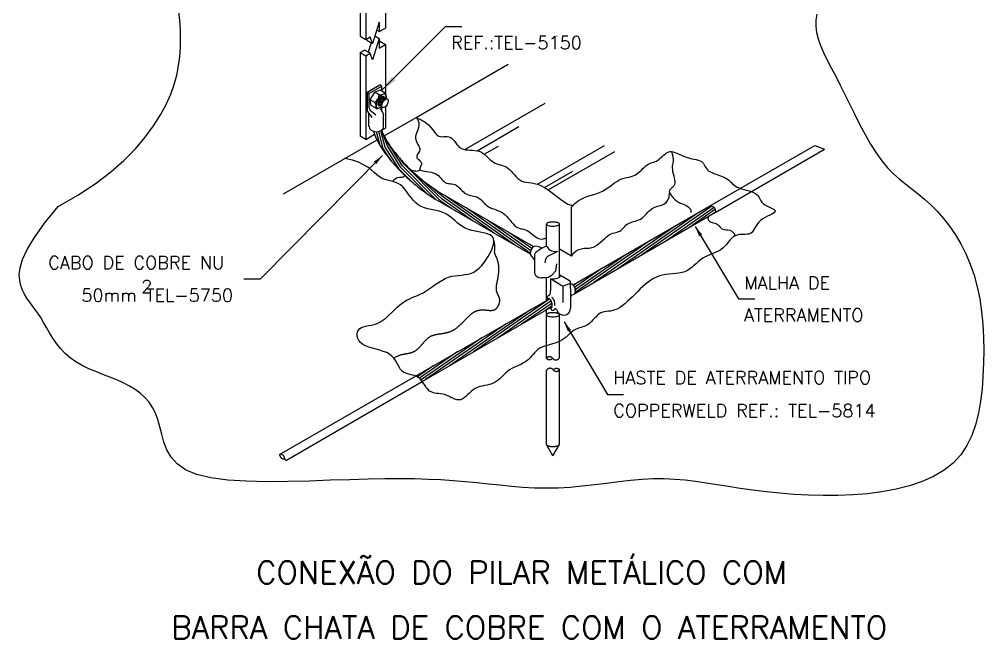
# Model space of a CAD drawing. Header units: millimetres. Extents: x -4902.2 to -4885.6, y -4623.9 to -4605.6.
# Drawn here: x -4900.55 to -4885.61, y -4623.93 to -4614.33 of the extents above; entities that cross this region are included whole.
import ezdxf
from ezdxf.enums import TextEntityAlignment as Align

# ---------------------------------------------------------------- set-up
doc = ezdxf.new("R2010")
doc.units = ezdxf.units.MM
doc.header["$LTSCALE"] = 10
doc.linetypes.add('DASHEDX2', pattern=[1.5, 1, -0.5])
doc.layers.add('Termotécnica', color=7, linetype='Continuous')
doc.styles.add('r140', font='romans.shx')
doc.styles.add('r80', font='romans.shx')

msp = doc.modelspace()

# ---------------------------------------------------------------- linework, layer by layer
at = {"layer": 'Termotécnica', "color": 2}
for p, q in [((-4895.265, -4612.259), (-4895.265, -4614.595)), ((-4895.178, -4612.238), (-4895.178, -4614.645)), ((-4894.874, -4613.733), (-4894.874, -4614.47)), ((-4894.97, -4614.376), (-4895.076, -4614.708)), ((-4894.97, -4614.376), (-4894.97, -4614.525)), ((-4895.265, -4614.595), (-4895.178, -4614.645)), ((-4895.178, -4614.645), (-4895.11, -4614.606)), ((-4895.076, -4614.708), (-4895.11, -4614.606)), ((-4895.038, -4614.59), (-4894.97, -4614.63)), ((-4895.01, -4614.502), (-4895.01, -4614.502)), ((-4894.97, -4614.525), (-4895.01, -4614.502)), ((-4894.97, -4614.525), (-4894.874, -4614.47)), ((-4895.163, -4614.657), (-4895.169, -4614.64)), ((-4895.163, -4614.657), (-4895.076, -4614.708)), ((-4895.095, -4614.697), (-4895.141, -4614.842)), ((-4894.97, -4614.63), (-4895.076, -4614.962)), ((-4894.97, -4614.63), (-4894.97, -4614.779)), ((-4894.97, -4614.678), (-4894.961, -4614.673)), ((-4894.97, -4614.779), (-4894.874, -4614.724)), ((-4894.961, -4614.673), (-4894.874, -4614.724)), ((-4894.874, -4614.724), (-4894.874, -4615.479)), ((-4895.265, -4614.849), (-4895.197, -4614.81)), ((-4895.265, -4614.849), (-4895.265, -4616.142)), ((-4895.265, -4614.849), (-4895.178, -4614.899)), ((-4895.11, -4614.86), (-4895.197, -4614.81)), ((-4895.178, -4614.899), (-4895.11, -4614.86)), ((-4895.178, -4614.899), (-4895.178, -4616.193)), ((-4895.178, -4614.899), (-4895.178, -4616.193)), ((-4895.076, -4614.962), (-4895.11, -4614.86)), ((-4895.11, -4615.581), (-4895.041, -4615.462)), ((-4894.955, -4615.432), (-4895.041, -4615.462)), ((-4894.969, -4615.503), (-4895.041, -4615.462)), ((-4894.876, -4615.477), (-4894.955, -4615.432)), ((-4894.855, -4615.565), (-4894.87, -4615.486)), ((-4895.038, -4615.623), (-4895.11, -4615.581)), ((-4895.093, -4615.671), (-4895.11, -4615.581)), ((-4894.985, -4615.663), (-4894.968, -4615.653)), ((-4894.916, -4615.529), (-4894.917, -4615.542)), ((-4894.896, -4615.536), (-4894.899, -4615.553)), ((-4894.877, -4615.547), (-4894.88, -4615.564)), ((-4894.859, -4615.557), (-4894.86, -4615.567)), ((-4895.129, -4615.994), (-4895.129, -4615.79)), ((-4895.015, -4615.717), (-4895.093, -4615.671)), ((-4894.928, -4615.691), (-4895.003, -4615.718)), ((-4894.966, -4615.674), (-4894.949, -4615.664)), ((-4894.948, -4615.684), (-4894.931, -4615.675)), ((-4894.874, -4615.685), (-4894.874, -4616.017)), ((-4894.902, -4615.994), (-4894.902, -4615.816)), ((-4894.894, -4616.139), (-4894.399, -4615.852)), ((-4894.932, -4616.051), (-4894.874, -4616.017)), ((-4895.502, -4616.49), (-4895.005, -4616.202)), ((-4895.178, -4616.193), (-4895.265, -4616.142)), ((-4895.178, -4616.193), (-4895.044, -4616.115)), ((-4894.92, -4616.443), (-4896.817, -4618.356)), ((-4891.991, -4618.003), (-4891.991, -4617.243)), ((-4892.382, -4617.851), (-4892.382, -4617.504)), ((-4892.179, -4618.327), (-4892.179, -4617.504)), ((-4890.076, -4617.543), (-4889.405, -4618.665)), ((-4891.991, -4618.003), (-4892.179, -4617.895)), ((-4892.566, -4617.991), (-4892.566, -4618.265)), ((-4892.399, -4618.103), (-4892.392, -4618.043)), ((-4892.358, -4618.002), (-4892.205, -4617.922)), ((-4892.382, -4618.688), (-4892.382, -4618.329)), ((-4892.024, -4618.384), (-4892.175, -4618.298)), ((-4896.817, -4618.356), (-4897.067, -4618.356)), ((-4892.319, -4618.355), (-4892.319, -4618.533)), ((-4892.156, -4618.449), (-4892.316, -4618.355)), ((-4892.126, -4618.459), (-4892.126, -4618.717)), ((-4892.091, -4618.453), (-4892.016, -4618.426)), ((-4892.006, -4618.5), (-4892.006, -4618.411)), ((-4892.006, -4618.5), (-4892.006, -4618.806)), ((-4889.405, -4618.665), (-4889.155, -4618.665)), ((-4892.382, -4618.908), (-4892.382, -4618.835)), ((-4892.108, -4619.019), (-4891.436, -4620.142)), ((-4891.436, -4620.142), (-4891.186, -4620.142))]:
    msp.add_line(p, q, dxfattribs=at)
at = {"layer": 'Termotécnica', "color": 2, "ltscale": 1.6}
for p, q in [((-4894.928, -4615.432), (-4893.943, -4614.447)), ((-4893.943, -4614.447), (-4893.693, -4614.447)), ((-4895.159, -4615.464), (-4894.962, -4615.35)), ((-4894.932, -4615.368), (-4894.962, -4615.35)), ((-4895.129, -4615.481), (-4895.159, -4615.464)), ((-4895.159, -4615.464), (-4895.159, -4615.724)), ((-4895.129, -4615.481), (-4894.932, -4615.368)), ((-4895.129, -4615.481), (-4895.129, -4615.707)), ((-4894.932, -4615.445), (-4894.932, -4615.368)), ((-4895.13, -4615.789), (-4895.085, -4615.855)), ((-4895.083, -4615.762), (-4895.024, -4615.814)), ((-4894.932, -4615.748), (-4894.932, -4615.693))]:
    msp.add_line(p, q, dxfattribs=at)
at = {"layer": 'Termotécnica', "color": 1}
for p, q in [((-4892.219, -4614.594), (-4892.218, -4614.592)), ((-4893.645, -4616.351), (-4892.399, -4615.632)), ((-4895.036, -4616.134), (-4895.054, -4616.07)), ((-4894.956, -4616.29), (-4895.015, -4616.075)), ((-4894.907, -4616.333), (-4894.979, -4616.07)), ((-4894.877, -4616.313), (-4894.942, -4616.084)), ((-4894.841, -4616.294), (-4894.935, -4616.051)), ((-4893.456, -4616.368), (-4892.807, -4615.993)), ((-4894.611, -4616.602), (-4894.89, -4616.165)), ((-4894.787, -4616.523), (-4894.907, -4616.333)), ((-4894.662, -4616.653), (-4894.877, -4616.313)), ((-4894.637, -4616.628), (-4894.841, -4616.294)), ((-4893.345, -4616.423), (-4893.125, -4616.296)), ((-4892.52, -4616.888), (-4891.481, -4616.288)), ((-4892.352, -4616.975), (-4891.32, -4616.38)), ((-4894.586, -4616.577), (-4894.651, -4616.487)), ((-4894.47, -4616.846), (-4894.662, -4616.653)), ((-4894.239, -4617.028), (-4894.637, -4616.628)), ((-4894.084, -4617.133), (-4894.611, -4616.602)), ((-4894.018, -4617.148), (-4894.586, -4616.577)), ((-4892.411, -4616.937), (-4891.97, -4616.683)), ((-4893.997, -4617.119), (-4894.419, -4616.721)), ((-4893.976, -4617.09), (-4894.185, -4616.91)), ((-4893.848, -4617.269), (-4894.018, -4617.148)), ((-4893.516, -4617.46), (-4893.997, -4617.119)), ((-4893.185, -4617.652), (-4893.976, -4617.09)), ((-4892.853, -4617.843), (-4893.955, -4617.06)), ((-4892.631, -4617.957), (-4893.624, -4617.252)), ((-4889.821, -4617.228), (-4890.906, -4617.982)), ((-4889.784, -4617.246), (-4890.534, -4617.767)), ((-4889.764, -4617.276), (-4890.162, -4617.553)), ((-4892.625, -4617.917), (-4893.292, -4617.443)), ((-4890.032, -4617.331), (-4891.277, -4618.197)), ((-4889.761, -4617.318), (-4889.79, -4617.338)), ((-4890.404, -4617.546), (-4891.649, -4618.412)), ((-4892.608, -4617.885), (-4892.961, -4617.634)), ((-4892.582, -4617.859), (-4892.629, -4617.826)), ((-4890.776, -4617.761), (-4891.934, -4618.566)), ((-4891.148, -4617.975), (-4891.934, -4618.522)), ((-4891.52, -4618.19), (-4891.944, -4618.485)), ((-4891.892, -4618.405), (-4891.962, -4618.454)), ((-4892.329, -4618.665), (-4893.509, -4619.485)), ((-4892.307, -4618.694), (-4893.137, -4619.27)), ((-4892.294, -4618.729), (-4892.765, -4619.056)), ((-4892.29, -4618.769), (-4892.393, -4618.841)), ((-4892.625, -4618.827), (-4893.88, -4619.7)), ((-4893.007, -4619.049), (-4894.252, -4619.914)), ((-4893.379, -4619.264), (-4894.322, -4619.919)), ((-4893.751, -4619.478), (-4894.348, -4619.893)), ((-4894.123, -4619.693), (-4894.379, -4619.871))]:
    msp.add_line(p, q, dxfattribs=at)
at = {"layer": 'Termotécnica', "color": 3}
for p, q in [((-4894.399, -4615.852), (-4892.975, -4615.03)), ((-4896.454, -4617.039), (-4895.502, -4616.49)), ((-4892.629, -4617.973), (-4894.106, -4617.12)), ((-4892.576, -4617.856), (-4894.035, -4617.014)), ((-4891.967, -4618.448), (-4889.864, -4617.234)), ((-4891.939, -4618.579), (-4889.762, -4617.322)), ((-4894.408, -4619.858), (-4892.335, -4618.661)), ((-4894.303, -4619.944), (-4892.292, -4618.782))]:
    msp.add_line(p, q, dxfattribs=at)
at = {"layer": 'Termotécnica', "color": 1, "linetype": 'DASHEDX2'}
for p, q in [((-4889.864, -4617.234), (-4888.226, -4616.288)), ((-4889.759, -4617.32), (-4888.073, -4616.347)), ((-4888.226, -4616.288), (-4888.073, -4616.347)), ((-4892.382, -4619.589), (-4892.382, -4618.908)), ((-4892.179, -4619.573), (-4892.179, -4618.908)), ((-4892.382, -4620.917), (-4892.382, -4619.774)), ((-4892.179, -4620.917), (-4892.179, -4619.758)), ((-4896.514, -4621.074), (-4894.408, -4619.858)), ((-4896.409, -4621.16), (-4894.303, -4619.944)), ((-4892.281, -4621.093), (-4892.382, -4620.917)), ((-4892.281, -4621.093), (-4892.179, -4620.917))]:
    msp.add_line(p, q, dxfattribs=at)
for points in [[(-4888.192, -4614.252), (-4888.208, -4614.346), (-4888.211, -4614.441), (-4888.199, -4614.538), (-4888.173, -4614.638), (-4888.136, -4614.741), (-4888.088, -4614.85), (-4888.032, -4614.964), (-4887.969, -4615.085), (-4887.901, -4615.214), (-4887.83, -4615.352), (-4887.757, -4615.499), (-4887.681, -4615.653), (-4887.604, -4615.81), (-4887.525, -4615.967), (-4887.444, -4616.12), (-4887.36, -4616.267), (-4887.275, -4616.403), (-4887.187, -4616.526), (-4887.097, -4616.632), (-4887.005, -4616.726), (-4886.911, -4616.809), (-4886.816, -4616.887), (-4886.719, -4616.962), (-4886.622, -4617.037), (-4886.524, -4617.118), (-4886.426, -4617.206), (-4886.328, -4617.305), (-4886.231, -4617.416), (-4886.137, -4617.538), (-4886.047, -4617.67), (-4885.963, -4617.813), (-4885.886, -4617.965), (-4885.817, -4618.127), (-4885.758, -4618.298), (-4885.709, -4618.478), (-4885.671, -4618.665), (-4885.643, -4618.858), (-4885.624, -4619.055), (-4885.612, -4619.255), (-4885.609, -4619.457), (-4885.612, -4619.658), (-4885.621, -4619.859), (-4885.635, -4620.056), (-4885.658, -4620.248), (-4885.69, -4620.434), (-4885.734, -4620.612), (-4885.794, -4620.78), (-4885.87, -4620.936), (-4885.965, -4621.079), (-4886.082, -4621.207), (-4886.223, -4621.318), (-4886.384, -4621.413), (-4886.564, -4621.493), (-4886.759, -4621.559), (-4886.967, -4621.611), (-4887.184, -4621.652), (-4887.408, -4621.681), (-4887.637, -4621.7), (-4887.866, -4621.709), (-4888.096, -4621.71), (-4888.323, -4621.704), (-4888.547, -4621.692), (-4888.766, -4621.674), (-4888.979, -4621.652), (-4889.183, -4621.627), (-4889.378, -4621.6), (-4889.562, -4621.571), (-4889.738, -4621.543), (-4889.907, -4621.516), (-4890.071, -4621.492), (-4890.233, -4621.472), (-4890.394, -4621.458), (-4890.558, -4621.45), (-4890.726, -4621.45), (-4890.9, -4621.459), (-4891.079, -4621.475), (-4891.262, -4621.496), (-4891.449, -4621.52), (-4891.636, -4621.543), (-4891.825, -4621.565), (-4892.013, -4621.583), (-4892.199, -4621.594), (-4892.383, -4621.597), (-4892.564, -4621.592), (-4892.744, -4621.582), (-4892.922, -4621.567), (-4893.101, -4621.55), (-4893.28, -4621.53), (-4893.459, -4621.511), (-4893.641, -4621.494), (-4893.825, -4621.479), (-4894.015, -4621.467), (-4894.212, -4621.458), (-4894.421, -4621.452), (-4894.644, -4621.45), (-4894.884, -4621.451), (-4895.143, -4621.455), (-4895.426, -4621.463), (-4895.732, -4621.473), (-4896.055, -4621.484), (-4896.384, -4621.492), (-4896.71, -4621.495), (-4897.024, -4621.488), (-4897.316, -4621.469), (-4897.577, -4621.434), (-4897.798, -4621.381), (-4897.97, -4621.308), (-4898.1, -4621.217), (-4898.195, -4621.113), (-4898.261, -4620.999), (-4898.307, -4620.88), (-4898.34, -4620.76), (-4898.368, -4620.643), (-4898.397, -4620.533), (-4898.434, -4620.433), (-4898.481, -4620.343), (-4898.536, -4620.262), (-4898.6, -4620.19), (-4898.672, -4620.125), (-4898.751, -4620.067), (-4898.839, -4620.013), (-4898.934, -4619.965), (-4899.035, -4619.919), (-4899.141, -4619.876), (-4899.25, -4619.833), (-4899.36, -4619.79), (-4899.467, -4619.744), (-4899.571, -4619.694), (-4899.668, -4619.639), (-4899.757, -4619.578), (-4899.837, -4619.508), (-4899.907, -4619.433), (-4899.969, -4619.353), (-4900.025, -4619.27), (-4900.076, -4619.187), (-4900.123, -4619.105), (-4900.169, -4619.027), (-4900.213, -4618.954), (-4900.258, -4618.887), (-4900.302, -4618.825), (-4900.346, -4618.766), (-4900.387, -4618.709), (-4900.426, -4618.651), (-4900.462, -4618.591), (-4900.493, -4618.527), (-4900.519, -4618.457), (-4900.538, -4618.379), (-4900.545, -4618.288), (-4900.533, -4618.18), (-4900.494, -4618.051), (-4900.423, -4617.896), (-4900.312, -4617.711), (-4900.155, -4617.491), (-4899.945, -4617.231)], [(-4899.945, -4617.231), (-4899.64, -4617.059), (-4899.37, -4616.882), (-4899.132, -4616.702), (-4898.925, -4616.52), (-4898.746, -4616.339), (-4898.593, -4616.159), (-4898.464, -4615.984), (-4898.356, -4615.814), (-4898.269, -4615.652), (-4898.199, -4615.495), (-4898.145, -4615.345), (-4898.105, -4615.198), (-4898.077, -4615.055), (-4898.059, -4614.914), (-4898.05, -4614.774), (-4898.047, -4614.634), (-4898.05, -4614.494), (-4898.058, -4614.353), (-4898.072, -4614.213)]]:
    msp.add_lwpolyline(points, dxfattribs=at)
at = {"layer": 'Termotécnica', "color": 2}
for points in [[(-4894.399, -4615.852), (-4894.371, -4615.893), (-4894.359, -4615.933), (-4894.357, -4615.972), (-4894.364, -4616.009), (-4894.375, -4616.045), (-4894.389, -4616.08), (-4894.401, -4616.113), (-4894.409, -4616.144), (-4894.409, -4616.174), (-4894.404, -4616.201), (-4894.395, -4616.227), (-4894.383, -4616.252), (-4894.371, -4616.275), (-4894.359, -4616.297), (-4894.349, -4616.317), (-4894.344, -4616.337), (-4894.344, -4616.356), (-4894.349, -4616.374), (-4894.357, -4616.392), (-4894.366, -4616.408), (-4894.376, -4616.424), (-4894.384, -4616.439), (-4894.389, -4616.453), (-4894.39, -4616.466), (-4894.386, -4616.478), (-4894.378, -4616.49), (-4894.367, -4616.501), (-4894.354, -4616.512), (-4894.342, -4616.524), (-4894.33, -4616.535), (-4894.321, -4616.548), (-4894.317, -4616.561), (-4894.317, -4616.575), (-4894.321, -4616.59), (-4894.328, -4616.605), (-4894.334, -4616.62), (-4894.339, -4616.634), (-4894.342, -4616.648), (-4894.34, -4616.659), (-4894.331, -4616.669), (-4894.315, -4616.676), (-4894.292, -4616.682), (-4894.265, -4616.687), (-4894.233, -4616.691), (-4894.2, -4616.696), (-4894.167, -4616.703), (-4894.134, -4616.711), (-4894.104, -4616.722), (-4894.078, -4616.737), (-4894.055, -4616.754), (-4894.035, -4616.773), (-4894.016, -4616.793), (-4893.999, -4616.813), (-4893.983, -4616.831), (-4893.966, -4616.847), (-4893.948, -4616.86), (-4893.929, -4616.869), (-4893.909, -4616.875), (-4893.887, -4616.878), (-4893.866, -4616.881), (-4893.844, -4616.884), (-4893.822, -4616.888), (-4893.8, -4616.894), (-4893.78, -4616.903), (-4893.76, -4616.916), (-4893.741, -4616.932), (-4893.723, -4616.95), (-4893.705, -4616.969), (-4893.686, -4616.989), (-4893.667, -4617.007), (-4893.648, -4617.024), (-4893.626, -4617.038), (-4893.604, -4617.049), (-4893.58, -4617.057), (-4893.556, -4617.062), (-4893.531, -4617.067), (-4893.506, -4617.072), (-4893.482, -4617.078), (-4893.458, -4617.085), (-4893.436, -4617.096), (-4893.416, -4617.109), (-4893.397, -4617.126), (-4893.378, -4617.144), (-4893.36, -4617.164), (-4893.342, -4617.184), (-4893.322, -4617.203), (-4893.301, -4617.222), (-4893.278, -4617.237), (-4893.253, -4617.25), (-4893.226, -4617.261), (-4893.198, -4617.271), (-4893.168, -4617.281), (-4893.138, -4617.292), (-4893.108, -4617.304), (-4893.078, -4617.319), (-4893.049, -4617.338), (-4893.021, -4617.361), (-4892.995, -4617.388), (-4892.97, -4617.417), (-4892.945, -4617.446), (-4892.921, -4617.475), (-4892.898, -4617.503), (-4892.875, -4617.526), (-4892.851, -4617.546), (-4892.828, -4617.56), (-4892.804, -4617.569), (-4892.78, -4617.576), (-4892.756, -4617.581), (-4892.731, -4617.586), (-4892.706, -4617.594), (-4892.68, -4617.604), (-4892.654, -4617.619), (-4892.627, -4617.64), (-4892.598, -4617.664), (-4892.568, -4617.689), (-4892.536, -4617.711), (-4892.502, -4617.728), (-4892.464, -4617.736), (-4892.424, -4617.733), (-4892.379, -4617.716)], [(-4894.399, -4615.852), (-4894.32, -4615.89), (-4894.257, -4615.929), (-4894.208, -4615.97), (-4894.169, -4616.01), (-4894.139, -4616.047), (-4894.114, -4616.081), (-4894.093, -4616.109), (-4894.071, -4616.13), (-4894.048, -4616.144), (-4894.024, -4616.15), (-4893.998, -4616.152), (-4893.971, -4616.151), (-4893.945, -4616.15), (-4893.919, -4616.149), (-4893.894, -4616.152), (-4893.871, -4616.16), (-4893.849, -4616.175), (-4893.829, -4616.195), (-4893.81, -4616.218), (-4893.79, -4616.244), (-4893.77, -4616.27), (-4893.749, -4616.295), (-4893.725, -4616.317), (-4893.698, -4616.335), (-4893.668, -4616.346), (-4893.635, -4616.353), (-4893.6, -4616.357), (-4893.564, -4616.359), (-4893.527, -4616.36), (-4893.49, -4616.363), (-4893.455, -4616.369), (-4893.421, -4616.378), (-4893.389, -4616.393), (-4893.36, -4616.412), (-4893.332, -4616.434), (-4893.306, -4616.457), (-4893.28, -4616.482), (-4893.255, -4616.505), (-4893.229, -4616.527), (-4893.203, -4616.545), (-4893.176, -4616.56), (-4893.148, -4616.571), (-4893.119, -4616.58), (-4893.09, -4616.588), (-4893.061, -4616.596), (-4893.033, -4616.607), (-4893.005, -4616.62), (-4892.978, -4616.637), (-4892.952, -4616.659), (-4892.926, -4616.685), (-4892.901, -4616.714), (-4892.875, -4616.743), (-4892.849, -4616.772), (-4892.822, -4616.798), (-4892.793, -4616.821), (-4892.762, -4616.839), (-4892.729, -4616.851), (-4892.693, -4616.858), (-4892.655, -4616.863), (-4892.613, -4616.868), (-4892.569, -4616.876), (-4892.52, -4616.888), (-4892.468, -4616.908), (-4892.412, -4616.936), (-4892.352, -4616.975), (-4892.29, -4617.022), (-4892.227, -4617.071), (-4892.165, -4617.119), (-4892.105, -4617.161), (-4892.051, -4617.194), (-4892.002, -4617.212), (-4891.961, -4617.213)], [(-4891.991, -4617.243), (-4891.943, -4617.188), (-4891.89, -4617.145), (-4891.835, -4617.112), (-4891.779, -4617.087), (-4891.722, -4617.067), (-4891.665, -4617.05), (-4891.611, -4617.034), (-4891.56, -4617.016), (-4891.513, -4616.995), (-4891.47, -4616.971), (-4891.431, -4616.945), (-4891.394, -4616.918), (-4891.359, -4616.891), (-4891.325, -4616.866), (-4891.293, -4616.844), (-4891.26, -4616.825), (-4891.228, -4616.81), (-4891.196, -4616.799), (-4891.163, -4616.791), (-4891.131, -4616.784), (-4891.1, -4616.777), (-4891.069, -4616.77), (-4891.04, -4616.76), (-4891.011, -4616.748), (-4890.984, -4616.731), (-4890.958, -4616.712), (-4890.933, -4616.69), (-4890.909, -4616.668), (-4890.886, -4616.645), (-4890.864, -4616.624), (-4890.842, -4616.604), (-4890.821, -4616.588), (-4890.8, -4616.575), (-4890.779, -4616.566), (-4890.759, -4616.558), (-4890.738, -4616.552), (-4890.717, -4616.546), (-4890.697, -4616.538), (-4890.676, -4616.529), (-4890.655, -4616.516), (-4890.634, -4616.5), (-4890.612, -4616.481), (-4890.59, -4616.46), (-4890.567, -4616.44), (-4890.544, -4616.42), (-4890.521, -4616.403), (-4890.496, -4616.391), (-4890.471, -4616.383), (-4890.445, -4616.382), (-4890.418, -4616.386), (-4890.39, -4616.395), (-4890.361, -4616.406), (-4890.331, -4616.42), (-4890.3, -4616.435), (-4890.267, -4616.45), (-4890.234, -4616.463), (-4890.198, -4616.474), (-4890.163, -4616.483), (-4890.127, -4616.492), (-4890.093, -4616.499), (-4890.06, -4616.507), (-4890.03, -4616.515), (-4890.004, -4616.525), (-4889.981, -4616.537), (-4889.963, -4616.552), (-4889.949, -4616.569), (-4889.938, -4616.587), (-4889.927, -4616.607), (-4889.915, -4616.626), (-4889.902, -4616.646), (-4889.886, -4616.665), (-4889.865, -4616.683), (-4889.839, -4616.698), (-4889.809, -4616.713), (-4889.775, -4616.726), (-4889.739, -4616.739), (-4889.703, -4616.751), (-4889.668, -4616.764), (-4889.634, -4616.777), (-4889.604, -4616.792), (-4889.579, -4616.809), (-4889.556, -4616.826), (-4889.536, -4616.844), (-4889.517, -4616.863), (-4889.498, -4616.882), (-4889.477, -4616.899), (-4889.454, -4616.916), (-4889.426, -4616.932), (-4889.394, -4616.945), (-4889.358, -4616.957), (-4889.319, -4616.969), (-4889.28, -4616.979), (-4889.241, -4616.99), (-4889.205, -4617.002), (-4889.172, -4617.015), (-4889.144, -4617.029), (-4889.123, -4617.046), (-4889.106, -4617.064), (-4889.094, -4617.084), (-4889.082, -4617.105), (-4889.071, -4617.126), (-4889.059, -4617.147), (-4889.043, -4617.167), (-4889.023, -4617.187), (-4888.996, -4617.205), (-4888.966, -4617.222), (-4888.934, -4617.238), (-4888.904, -4617.253), (-4888.876, -4617.267), (-4888.854, -4617.281), (-4888.839, -4617.295), (-4888.836, -4617.308), (-4888.844, -4617.322), (-4888.863, -4617.335), (-4888.889, -4617.35), (-4888.922, -4617.366), (-4888.958, -4617.383), (-4888.995, -4617.402), (-4889.032, -4617.424), (-4889.064, -4617.448), (-4889.091, -4617.475), (-4889.114, -4617.503), (-4889.133, -4617.533), (-4889.151, -4617.562), (-4889.167, -4617.589), (-4889.183, -4617.614), (-4889.201, -4617.634), (-4889.221, -4617.649), (-4889.246, -4617.659), (-4889.273, -4617.663), (-4889.302, -4617.665), (-4889.333, -4617.665), (-4889.365, -4617.665), (-4889.398, -4617.668), (-4889.429, -4617.674), (-4889.459, -4617.685), (-4889.487, -4617.703), (-4889.513, -4617.726), (-4889.538, -4617.753), (-4889.564, -4617.783), (-4889.589, -4617.814), (-4889.615, -4617.844), (-4889.643, -4617.873), (-4889.673, -4617.898), (-4889.705, -4617.92), (-4889.74, -4617.937), (-4889.776, -4617.952), (-4889.813, -4617.966), (-4889.851, -4617.98), (-4889.888, -4617.995), (-4889.925, -4618.012), (-4889.96, -4618.032), (-4889.994, -4618.056), (-4890.027, -4618.083), (-4890.058, -4618.113), (-4890.091, -4618.143), (-4890.124, -4618.172), (-4890.159, -4618.199), (-4890.196, -4618.223), (-4890.236, -4618.242), (-4890.281, -4618.256), (-4890.328, -4618.266), (-4890.377, -4618.272), (-4890.428, -4618.277), (-4890.48, -4618.282), (-4890.532, -4618.287), (-4890.582, -4618.296), (-4890.631, -4618.308), (-4890.678, -4618.325), (-4890.722, -4618.346), (-4890.765, -4618.372), (-4890.807, -4618.402), (-4890.847, -4618.435), (-4890.887, -4618.471), (-4890.927, -4618.508), (-4890.967, -4618.548), (-4891.007, -4618.588), (-4891.048, -4618.629), (-4891.088, -4618.669), (-4891.129, -4618.706), (-4891.169, -4618.742), (-4891.208, -4618.773), (-4891.247, -4618.8), (-4891.284, -4618.821), (-4891.32, -4618.835), (-4891.355, -4618.845), (-4891.388, -4618.851), (-4891.42, -4618.855), (-4891.451, -4618.858), (-4891.481, -4618.862), (-4891.509, -4618.869), (-4891.536, -4618.88), (-4891.563, -4618.896), (-4891.588, -4618.916), (-4891.613, -4618.939), (-4891.637, -4618.964), (-4891.661, -4618.99), (-4891.685, -4619.015), (-4891.71, -4619.038), (-4891.735, -4619.058), (-4891.761, -4619.074), (-4891.788, -4619.086), (-4891.815, -4619.096), (-4891.842, -4619.105), (-4891.869, -4619.113), (-4891.896, -4619.122), (-4891.923, -4619.133), (-4891.949, -4619.147), (-4891.974, -4619.164), (-4891.999, -4619.185), (-4892.024, -4619.207), (-4892.05, -4619.231), (-4892.077, -4619.254), (-4892.106, -4619.278), (-4892.138, -4619.299), (-4892.172, -4619.319), (-4892.209, -4619.335), (-4892.248, -4619.349), (-4892.289, -4619.361), (-4892.331, -4619.373), (-4892.372, -4619.384), (-4892.412, -4619.397), (-4892.449, -4619.411), (-4892.483, -4619.429), (-4892.514, -4619.449), (-4892.541, -4619.472), (-4892.565, -4619.498), (-4892.589, -4619.524), (-4892.611, -4619.551), (-4892.634, -4619.577), (-4892.659, -4619.602), (-4892.685, -4619.624), (-4892.714, -4619.644), (-4892.746, -4619.661), (-4892.779, -4619.677), (-4892.814, -4619.693), (-4892.849, -4619.708), (-4892.885, -4619.725), (-4892.919, -4619.743), (-4892.952, -4619.764), (-4892.984, -4619.787), (-4893.014, -4619.813), (-4893.043, -4619.841), (-4893.071, -4619.869), (-4893.1, -4619.896), (-4893.13, -4619.921), (-4893.16, -4619.943), (-4893.193, -4619.962), (-4893.227, -4619.977), (-4893.263, -4619.988), (-4893.3, -4619.997), (-4893.338, -4620.005), (-4893.376, -4620.013), (-4893.413, -4620.022), (-4893.449, -4620.035), (-4893.483, -4620.051), (-4893.516, -4620.073), (-4893.546, -4620.097), (-4893.575, -4620.124), (-4893.603, -4620.151), (-4893.631, -4620.176), (-4893.657, -4620.198), (-4893.684, -4620.216), (-4893.712, -4620.226), (-4893.74, -4620.229), (-4893.769, -4620.225), (-4893.799, -4620.216), (-4893.829, -4620.203), (-4893.86, -4620.188), (-4893.891, -4620.172), (-4893.923, -4620.158), (-4893.955, -4620.146), (-4893.988, -4620.138), (-4894.02, -4620.133), (-4894.052, -4620.129), (-4894.083, -4620.126), (-4894.113, -4620.121), (-4894.141, -4620.115), (-4894.168, -4620.105), (-4894.193, -4620.09), (-4894.215, -4620.069), (-4894.236, -4620.044), (-4894.255, -4620.016), (-4894.274, -4619.986), (-4894.294, -4619.956), (-4894.315, -4619.927), (-4894.339, -4619.901), (-4894.365, -4619.879), (-4894.394, -4619.863), (-4894.426, -4619.851), (-4894.46, -4619.842), (-4894.494, -4619.834), (-4894.528, -4619.825), (-4894.561, -4619.815), (-4894.591, -4619.801), (-4894.617, -4619.781), (-4894.64, -4619.756), (-4894.659, -4619.726), (-4894.678, -4619.692), (-4894.697, -4619.655), (-4894.718, -4619.619), (-4894.743, -4619.583), (-4894.773, -4619.55), (-4894.81, -4619.52), (-4894.855, -4619.496), (-4894.907, -4619.476), (-4894.962, -4619.459), (-4895.02, -4619.444), (-4895.077, -4619.428), (-4895.132, -4619.412), (-4895.182, -4619.392), (-4895.226, -4619.369), (-4895.26, -4619.341), (-4895.286, -4619.309), (-4895.303, -4619.275), (-4895.312, -4619.241), (-4895.313, -4619.206), (-4895.307, -4619.174), (-4895.293, -4619.146), (-4895.273, -4619.123), (-4895.247, -4619.106), (-4895.215, -4619.094), (-4895.178, -4619.085), (-4895.138, -4619.077), (-4895.095, -4619.069), (-4895.05, -4619.058), (-4895.004, -4619.043), (-4894.959, -4619.022), (-4894.913, -4618.994), (-4894.869, -4618.96), (-4894.825, -4618.922), (-4894.782, -4618.881), (-4894.74, -4618.84), (-4894.698, -4618.799), (-4894.658, -4618.762), (-4894.617, -4618.729), (-4894.577, -4618.702), (-4894.538, -4618.679), (-4894.498, -4618.661), (-4894.458, -4618.644), (-4894.418, -4618.628), (-4894.377, -4618.611), (-4894.334, -4618.592), (-4894.291, -4618.569), (-4894.245, -4618.541), (-4894.199, -4618.509), (-4894.151, -4618.475), (-4894.102, -4618.441), (-4894.052, -4618.407), (-4894.001, -4618.376), (-4893.95, -4618.349), (-4893.899, -4618.328), (-4893.848, -4618.314), (-4893.797, -4618.305), (-4893.746, -4618.299), (-4893.696, -4618.294), (-4893.647, -4618.288), (-4893.599, -4618.28), (-4893.552, -4618.268), (-4893.507, -4618.248), (-4893.464, -4618.221), (-4893.422, -4618.186), (-4893.383, -4618.146), (-4893.346, -4618.102), (-4893.313, -4618.055), (-4893.283, -4618.007), (-4893.256, -4617.959), (-4893.234, -4617.913), (-4893.216, -4617.87), (-4893.204, -4617.831), (-4893.196, -4617.795), (-4893.195, -4617.763), (-4893.2, -4617.734), (-4893.212, -4617.709), (-4893.231, -4617.688), (-4893.258, -4617.67), (-4893.293, -4617.656), (-4893.335, -4617.645), (-4893.382, -4617.636), (-4893.432, -4617.626), (-4893.485, -4617.616), (-4893.538, -4617.604), (-4893.589, -4617.589), (-4893.638, -4617.569), (-4893.682, -4617.544), (-4893.724, -4617.515), (-4893.763, -4617.484), (-4893.801, -4617.451), (-4893.838, -4617.418), (-4893.877, -4617.387), (-4893.918, -4617.359), (-4893.961, -4617.335), (-4894.009, -4617.316), (-4894.059, -4617.302), (-4894.112, -4617.29), (-4894.165, -4617.279), (-4894.218, -4617.267), (-4894.27, -4617.252), (-4894.319, -4617.233), (-4894.365, -4617.207), (-4894.406, -4617.175), (-4894.444, -4617.137), (-4894.478, -4617.095), (-4894.511, -4617.051), (-4894.542, -4617.008), (-4894.574, -4616.966), (-4894.607, -4616.93), (-4894.641, -4616.899), (-4894.678, -4616.876), (-4894.717, -4616.86), (-4894.758, -4616.847), (-4894.8, -4616.837), (-4894.842, -4616.826), (-4894.885, -4616.814), (-4894.927, -4616.797), (-4894.967, -4616.774), (-4895.007, -4616.744), (-4895.048, -4616.707), (-4895.094, -4616.667), (-4895.148, -4616.625), (-4895.212, -4616.585), (-4895.29, -4616.547), (-4895.386, -4616.514), (-4895.502, -4616.49)], [(-4890.445, -4616.382), (-4890.429, -4616.431), (-4890.421, -4616.471), (-4890.418, -4616.505), (-4890.42, -4616.534), (-4890.424, -4616.56), (-4890.429, -4616.583), (-4890.433, -4616.607), (-4890.434, -4616.632), (-4890.431, -4616.66), (-4890.426, -4616.691), (-4890.418, -4616.723), (-4890.41, -4616.756), (-4890.402, -4616.788), (-4890.396, -4616.819), (-4890.393, -4616.847), (-4890.394, -4616.872), (-4890.4, -4616.894), (-4890.409, -4616.912), (-4890.422, -4616.927), (-4890.435, -4616.94), (-4890.449, -4616.952), (-4890.461, -4616.964), (-4890.471, -4616.975), (-4890.477, -4616.988), (-4890.478, -4617.002), (-4890.474, -4617.017), (-4890.467, -4617.034), (-4890.456, -4617.05), (-4890.444, -4617.067), (-4890.431, -4617.083), (-4890.416, -4617.098), (-4890.403, -4617.113), (-4890.39, -4617.125), (-4890.378, -4617.136), (-4890.365, -4617.146), (-4890.353, -4617.155), (-4890.339, -4617.164), (-4890.324, -4617.172), (-4890.307, -4617.18), (-4890.287, -4617.188), (-4890.265, -4617.197), (-4890.24, -4617.207), (-4890.216, -4617.218), (-4890.193, -4617.232), (-4890.173, -4617.249), (-4890.156, -4617.27), (-4890.145, -4617.295), (-4890.142, -4617.326)], [(-4894.47, -4616.677), (-4894.468, -4616.677), (-4894.45, -4616.677), (-4894.43, -4616.679), (-4894.411, -4616.681), (-4894.392, -4616.683), (-4894.374, -4616.681), (-4894.357, -4616.677), (-4894.343, -4616.667)], [(-4894.758, -4616.847), (-4894.741, -4616.82), (-4894.722, -4616.802), (-4894.701, -4616.791), (-4894.68, -4616.784), (-4894.658, -4616.78), (-4894.637, -4616.778), (-4894.617, -4616.776), (-4894.599, -4616.771), (-4894.582, -4616.762), (-4894.573, -4616.755)], [(-4891.991, -4618.003), (-4891.957, -4617.952), (-4891.92, -4617.918), (-4891.881, -4617.897), (-4891.84, -4617.886), (-4891.799, -4617.88), (-4891.758, -4617.878), (-4891.718, -4617.876), (-4891.679, -4617.869), (-4891.642, -4617.855), (-4891.607, -4617.836), (-4891.574, -4617.812), (-4891.543, -4617.786), (-4891.513, -4617.758), (-4891.484, -4617.731), (-4891.457, -4617.706), (-4891.43, -4617.685), (-4891.403, -4617.668), (-4891.377, -4617.656), (-4891.353, -4617.647), (-4891.329, -4617.64), (-4891.306, -4617.635), (-4891.284, -4617.629), (-4891.264, -4617.622), (-4891.246, -4617.614), (-4891.229, -4617.602), (-4891.213, -4617.588), (-4891.197, -4617.573), (-4891.182, -4617.557), (-4891.166, -4617.54), (-4891.149, -4617.524), (-4891.13, -4617.508), (-4891.109, -4617.495), (-4891.086, -4617.484), (-4891.06, -4617.475), (-4891.033, -4617.466), (-4891.005, -4617.458), (-4890.977, -4617.449), (-4890.949, -4617.439), (-4890.923, -4617.427), (-4890.898, -4617.412), (-4890.876, -4617.394), (-4890.855, -4617.373), (-4890.835, -4617.35), (-4890.815, -4617.327), (-4890.793, -4617.304), (-4890.769, -4617.283), (-4890.742, -4617.263), (-4890.711, -4617.247), (-4890.676, -4617.235), (-4890.638, -4617.224), (-4890.599, -4617.212), (-4890.561, -4617.195), (-4890.528, -4617.171), (-4890.501, -4617.137), (-4890.481, -4617.09), (-4890.473, -4617.027)], [(-4889.876, -4617.397), (-4889.879, -4617.424), (-4889.872, -4617.444), (-4889.857, -4617.459), (-4889.838, -4617.47), (-4889.815, -4617.478), (-4889.791, -4617.485), (-4889.768, -4617.492), (-4889.747, -4617.499), (-4889.731, -4617.509), (-4889.717, -4617.521), (-4889.707, -4617.533), (-4889.697, -4617.546), (-4889.687, -4617.559), (-4889.676, -4617.57), (-4889.662, -4617.579), (-4889.644, -4617.586), (-4889.622, -4617.59), (-4889.597, -4617.593), (-4889.57, -4617.596), (-4889.542, -4617.601), (-4889.517, -4617.611), (-4889.494, -4617.628), (-4889.476, -4617.653), (-4889.465, -4617.688)], [(-4894.746, -4619.579), (-4894.731, -4619.571), (-4894.717, -4619.563), (-4894.705, -4619.556), (-4894.693, -4619.551), (-4894.681, -4619.546), (-4894.671, -4619.542), (-4894.661, -4619.538), (-4894.652, -4619.535), (-4894.643, -4619.532), (-4894.635, -4619.529), (-4894.627, -4619.527), (-4894.62, -4619.525), (-4894.612, -4619.523), (-4894.605, -4619.521), (-4894.598, -4619.52), (-4894.592, -4619.519), (-4894.585, -4619.517), (-4894.578, -4619.516), (-4894.572, -4619.515), (-4894.565, -4619.513), (-4894.559, -4619.512), (-4894.553, -4619.511), (-4894.546, -4619.51), (-4894.54, -4619.509), (-4894.534, -4619.508), (-4894.528, -4619.507), (-4894.522, -4619.506), (-4894.516, -4619.505), (-4894.51, -4619.504), (-4894.504, -4619.502), (-4894.498, -4619.501), (-4894.492, -4619.5), (-4894.487, -4619.499), (-4894.481, -4619.497), (-4894.475, -4619.496), (-4894.47, -4619.494), (-4894.465, -4619.492), (-4894.459, -4619.49), (-4894.454, -4619.489), (-4894.449, -4619.486), (-4894.444, -4619.484), (-4894.439, -4619.482), (-4894.434, -4619.48), (-4894.429, -4619.477), (-4894.424, -4619.474), (-4894.419, -4619.472), (-4894.414, -4619.469), (-4894.41, -4619.466), (-4894.405, -4619.463), (-4894.4, -4619.459), (-4894.396, -4619.456), (-4894.392, -4619.453), (-4894.387, -4619.449), (-4894.383, -4619.446), (-4894.378, -4619.442), (-4894.374, -4619.438), (-4894.37, -4619.434), (-4894.366, -4619.43), (-4894.362, -4619.426), (-4894.357, -4619.422), (-4894.353, -4619.418), (-4894.349, -4619.414), (-4894.345, -4619.41), (-4894.341, -4619.406), (-4894.337, -4619.401), (-4894.333, -4619.397), (-4894.329, -4619.393), (-4894.326, -4619.388), (-4894.322, -4619.384), (-4894.318, -4619.38), (-4894.314, -4619.375), (-4894.31, -4619.371), (-4894.306, -4619.366), (-4894.302, -4619.362), (-4894.299, -4619.357), (-4894.295, -4619.353), (-4894.291, -4619.348), (-4894.287, -4619.344), (-4894.283, -4619.339), (-4894.279, -4619.335), (-4894.276, -4619.33), (-4894.272, -4619.326), (-4894.268, -4619.322), (-4894.264, -4619.318), (-4894.26, -4619.313), (-4894.256, -4619.309), (-4894.252, -4619.305), (-4894.248, -4619.301), (-4894.244, -4619.297), (-4894.24, -4619.293), (-4894.236, -4619.289), (-4894.232, -4619.285), (-4894.228, -4619.281), (-4894.224, -4619.278), (-4894.22, -4619.274), (-4894.216, -4619.27), (-4894.211, -4619.267), (-4894.207, -4619.264), (-4894.203, -4619.26), (-4894.198, -4619.257), (-4894.194, -4619.254), (-4894.189, -4619.251), (-4894.185, -4619.249), (-4894.18, -4619.246), (-4894.176, -4619.243), (-4894.171, -4619.241), (-4894.166, -4619.238), (-4894.162, -4619.236), (-4894.157, -4619.234), (-4894.152, -4619.232), (-4894.147, -4619.23), (-4894.142, -4619.228), (-4894.137, -4619.226), (-4894.132, -4619.225), (-4894.127, -4619.223), (-4894.122, -4619.222), (-4894.116, -4619.22), (-4894.111, -4619.219), (-4894.106, -4619.218), (-4894.101, -4619.216), (-4894.095, -4619.215), (-4894.09, -4619.214), (-4894.085, -4619.213), (-4894.079, -4619.212), (-4894.074, -4619.211), (-4894.068, -4619.21), (-4894.063, -4619.209), (-4894.057, -4619.208), (-4894.051, -4619.207), (-4894.046, -4619.206), (-4894.04, -4619.206), (-4894.034, -4619.205), (-4894.029, -4619.204), (-4894.023, -4619.203), (-4894.017, -4619.202), (-4894.012, -4619.202), (-4894.006, -4619.201), (-4894, -4619.2), (-4893.994, -4619.199), (-4893.988, -4619.198), (-4893.983, -4619.197), (-4893.977, -4619.196), (-4893.971, -4619.195), (-4893.965, -4619.194), (-4893.959, -4619.193), (-4893.953, -4619.192), (-4893.947, -4619.191), (-4893.942, -4619.19), (-4893.936, -4619.189), (-4893.93, -4619.187), (-4893.924, -4619.186), (-4893.918, -4619.185), (-4893.912, -4619.183), (-4893.906, -4619.181), (-4893.9, -4619.18), (-4893.894, -4619.178), (-4893.889, -4619.176), (-4893.883, -4619.174), (-4893.877, -4619.172), (-4893.871, -4619.17), (-4893.865, -4619.168), (-4893.859, -4619.165), (-4893.854, -4619.163), (-4893.848, -4619.16), (-4893.842, -4619.157), (-4893.836, -4619.154), (-4893.831, -4619.151), (-4893.825, -4619.148), (-4893.819, -4619.145), (-4893.814, -4619.142), (-4893.808, -4619.138), (-4893.802, -4619.135), (-4893.797, -4619.131), (-4893.791, -4619.127), (-4893.786, -4619.123), (-4893.78, -4619.119), (-4893.774, -4619.115), (-4893.769, -4619.11), (-4893.763, -4619.106), (-4893.758, -4619.102), (-4893.752, -4619.097), (-4893.747, -4619.092), (-4893.742, -4619.088), (-4893.736, -4619.083), (-4893.731, -4619.078), (-4893.725, -4619.073), (-4893.72, -4619.068), (-4893.715, -4619.063), (-4893.709, -4619.058), (-4893.704, -4619.053), (-4893.699, -4619.048), (-4893.693, -4619.042), (-4893.688, -4619.037), (-4893.683, -4619.032), (-4893.678, -4619.027), (-4893.672, -4619.021), (-4893.667, -4619.016), (-4893.662, -4619.011), (-4893.657, -4619.005), (-4893.652, -4619), (-4893.646, -4618.995), (-4893.641, -4618.99), (-4893.636, -4618.984), (-4893.631, -4618.979), (-4893.626, -4618.974), (-4893.621, -4618.969), (-4893.616, -4618.963), (-4893.61, -4618.958), (-4893.605, -4618.953), (-4893.6, -4618.948), (-4893.595, -4618.943), (-4893.59, -4618.938), (-4893.585, -4618.934), (-4893.58, -4618.929), (-4893.575, -4618.924), (-4893.57, -4618.92), (-4893.565, -4618.915), (-4893.56, -4618.911), (-4893.555, -4618.906), (-4893.55, -4618.902), (-4893.545, -4618.898), (-4893.54, -4618.894), (-4893.535, -4618.89), (-4893.529, -4618.886), (-4893.524, -4618.883), (-4893.519, -4618.879), (-4893.514, -4618.876), (-4893.509, -4618.872), (-4893.504, -4618.869), (-4893.499, -4618.866), (-4893.494, -4618.863), (-4893.489, -4618.861), (-4893.484, -4618.858), (-4893.479, -4618.856), (-4893.474, -4618.853), (-4893.469, -4618.851), (-4893.464, -4618.849), (-4893.459, -4618.847), (-4893.454, -4618.846), (-4893.449, -4618.844), (-4893.444, -4618.843), (-4893.44, -4618.841), (-4893.435, -4618.84), (-4893.43, -4618.839), (-4893.425, -4618.838), (-4893.42, -4618.837), (-4893.415, -4618.836), (-4893.41, -4618.836), (-4893.405, -4618.835), (-4893.4, -4618.835), (-4893.395, -4618.834), (-4893.39, -4618.834), (-4893.386, -4618.834), (-4893.381, -4618.833), (-4893.376, -4618.833), (-4893.371, -4618.833), (-4893.367, -4618.833), (-4893.362, -4618.833), (-4893.357, -4618.833), (-4893.352, -4618.834), (-4893.348, -4618.834), (-4893.343, -4618.834), (-4893.338, -4618.834), (-4893.334, -4618.835), (-4893.329, -4618.835), (-4893.325, -4618.835), (-4893.32, -4618.836), (-4893.316, -4618.836), (-4893.311, -4618.837), (-4893.307, -4618.837), (-4893.302, -4618.837), (-4893.298, -4618.838), (-4893.294, -4618.838), (-4893.289, -4618.839), (-4893.285, -4618.839), (-4893.281, -4618.84), (-4893.277, -4618.84), (-4893.273, -4618.84), (-4893.268, -4618.841), (-4893.264, -4618.841), (-4893.26, -4618.841), (-4893.256, -4618.841), (-4893.252, -4618.841), (-4893.248, -4618.842), (-4893.245, -4618.842), (-4893.241, -4618.842), (-4893.237, -4618.841), (-4893.233, -4618.841), (-4893.23, -4618.841), (-4893.226, -4618.841), (-4893.222, -4618.84), (-4893.219, -4618.84), (-4893.215, -4618.839), (-4893.212, -4618.839), (-4893.208, -4618.838), (-4893.205, -4618.837), (-4893.202, -4618.836), (-4893.198, -4618.835), (-4893.195, -4618.834), (-4893.192, -4618.833), (-4893.189, -4618.832), (-4893.186, -4618.831), (-4893.183, -4618.829), (-4893.18, -4618.828), (-4893.177, -4618.826), (-4893.174, -4618.824), (-4893.171, -4618.823), (-4893.169, -4618.821), (-4893.166, -4618.819), (-4893.163, -4618.817), (-4893.161, -4618.815), (-4893.158, -4618.813), (-4893.156, -4618.81), (-4893.154, -4618.808), (-4893.151, -4618.806), (-4893.149, -4618.803), (-4893.147, -4618.801), (-4893.144, -4618.798), (-4893.142, -4618.796), (-4893.14, -4618.793), (-4893.138, -4618.79), (-4893.136, -4618.788), (-4893.134, -4618.785), (-4893.133, -4618.782), (-4893.131, -4618.779), (-4893.129, -4618.776), (-4893.127, -4618.774), (-4893.126, -4618.771), (-4893.124, -4618.768), (-4893.123, -4618.765), (-4893.121, -4618.762), (-4893.12, -4618.759), (-4893.118, -4618.755), (-4893.117, -4618.752), (-4893.116, -4618.749), (-4893.115, -4618.746), (-4893.114, -4618.743), (-4893.113, -4618.74), (-4893.112, -4618.737), (-4893.111, -4618.734), (-4893.11, -4618.73), (-4893.109, -4618.727), (-4893.108, -4618.724), (-4893.107, -4618.721), (-4893.107, -4618.718), (-4893.106, -4618.715), (-4893.106, -4618.711), (-4893.105, -4618.708), (-4893.105, -4618.705), (-4893.104, -4618.702), (-4893.104, -4618.699), (-4893.104, -4618.696), (-4893.104, -4618.693), (-4893.104, -4618.69), (-4893.104, -4618.687), (-4893.104, -4618.684), (-4893.104, -4618.681), (-4893.104, -4618.678), (-4893.104, -4618.676), (-4893.104, -4618.673), (-4893.104, -4618.67), (-4893.105, -4618.667), (-4893.105, -4618.665), (-4893.106, -4618.662), (-4893.106, -4618.659), (-4893.107, -4618.657), (-4893.107, -4618.654), (-4893.108, -4618.652), (-4893.109, -4618.649), (-4893.109, -4618.647), (-4893.11, -4618.644), (-4893.111, -4618.642), (-4893.112, -4618.639), (-4893.113, -4618.637), (-4893.114, -4618.635), (-4893.115, -4618.632), (-4893.116, -4618.63), (-4893.117, -4618.628), (-4893.118, -4618.625), (-4893.119, -4618.623), (-4893.12, -4618.621), (-4893.121, -4618.618), (-4893.122, -4618.616), (-4893.123, -4618.614), (-4893.124, -4618.612), (-4893.125, -4618.609), (-4893.127, -4618.607), (-4893.128, -4618.605), (-4893.129, -4618.602), (-4893.13, -4618.6), (-4893.131, -4618.598), (-4893.132, -4618.595), (-4893.134, -4618.593), (-4893.135, -4618.591), (-4893.136, -4618.588), (-4893.137, -4618.586), (-4893.138, -4618.583), (-4893.139, -4618.581), (-4893.14, -4618.579), (-4893.141, -4618.576), (-4893.142, -4618.573), (-4893.143, -4618.571), (-4893.144, -4618.568), (-4893.145, -4618.566), (-4893.146, -4618.563), (-4893.147, -4618.56), (-4893.148, -4618.557), (-4893.149, -4618.555), (-4893.15, -4618.552), (-4893.151, -4618.549), (-4893.151, -4618.546), (-4893.152, -4618.543), (-4893.153, -4618.54), (-4893.153, -4618.537), (-4893.154, -4618.534), (-4893.154, -4618.53), (-4893.155, -4618.527), (-4893.155, -4618.524), (-4893.156, -4618.52), (-4893.156, -4618.517), (-4893.156, -4618.514), (-4893.156, -4618.51), (-4893.156, -4618.506), (-4893.156, -4618.503), (-4893.156, -4618.499), (-4893.156, -4618.495), (-4893.156, -4618.491), (-4893.156, -4618.487), (-4893.156, -4618.483), (-4893.155, -4618.479), (-4893.155, -4618.475), (-4893.154, -4618.47), (-4893.154, -4618.466), (-4893.153, -4618.462), (-4893.153, -4618.457), (-4893.152, -4618.453), (-4893.152, -4618.448), (-4893.151, -4618.444), (-4893.15, -4618.439), (-4893.149, -4618.434), (-4893.149, -4618.429), (-4893.148, -4618.425), (-4893.147, -4618.42), (-4893.146, -4618.415), (-4893.145, -4618.41), (-4893.144, -4618.405), (-4893.143, -4618.4), (-4893.142, -4618.395), (-4893.141, -4618.389), (-4893.14, -4618.384), (-4893.139, -4618.379), (-4893.138, -4618.374), (-4893.137, -4618.368), (-4893.136, -4618.363), (-4893.135, -4618.358), (-4893.134, -4618.352), (-4893.133, -4618.347), (-4893.132, -4618.341), (-4893.131, -4618.336), (-4893.13, -4618.33), (-4893.129, -4618.325), (-4893.128, -4618.319), (-4893.127, -4618.314), (-4893.127, -4618.308), (-4893.126, -4618.302), (-4893.125, -4618.297), (-4893.124, -4618.291), (-4893.123, -4618.285), (-4893.123, -4618.28), (-4893.122, -4618.274), (-4893.121, -4618.268), (-4893.12, -4618.262), (-4893.12, -4618.257), (-4893.119, -4618.251), (-4893.119, -4618.245), (-4893.118, -4618.239), (-4893.118, -4618.233), (-4893.118, -4618.228), (-4893.117, -4618.222), (-4893.117, -4618.216), (-4893.117, -4618.21), (-4893.117, -4618.204), (-4893.117, -4618.199), (-4893.117, -4618.193), (-4893.117, -4618.187), (-4893.117, -4618.181), (-4893.117, -4618.176), (-4893.118, -4618.17), (-4893.118, -4618.164), (-4893.119, -4618.158), (-4893.119, -4618.153), (-4893.12, -4618.147), (-4893.12, -4618.141), (-4893.121, -4618.135), (-4893.122, -4618.13), (-4893.123, -4618.124), (-4893.124, -4618.118), (-4893.125, -4618.113), (-4893.126, -4618.107), (-4893.128, -4618.101), (-4893.129, -4618.096), (-4893.13, -4618.09), (-4893.132, -4618.084), (-4893.133, -4618.079), (-4893.135, -4618.073), (-4893.137, -4618.067), (-4893.139, -4618.062), (-4893.14, -4618.056), (-4893.142, -4618.05), (-4893.144, -4618.045), (-4893.146, -4618.039), (-4893.149, -4618.034), (-4893.151, -4618.028), (-4893.153, -4618.022), (-4893.156, -4618.017), (-4893.158, -4618.011), (-4893.161, -4618.005), (-4893.163, -4618), (-4893.166, -4617.994), (-4893.169, -4617.989), (-4893.171, -4617.983), (-4893.174, -4617.977), (-4893.177, -4617.971), (-4893.179, -4617.965), (-4893.181, -4617.958), (-4893.182, -4617.95), (-4893.183, -4617.941), (-4893.183, -4617.931), (-4893.182, -4617.921), (-4893.18, -4617.908), (-4893.179, -4617.893), (-4893.179, -4617.875), (-4893.179, -4617.852), (-4893.182, -4617.826), (-4893.186, -4617.794), (-4893.194, -4617.757)], [(-4892.464, -4618.334), (-4892.406, -4618.332), (-4892.353, -4618.327), (-4892.292, -4618.291), (-4892.236, -4618.23), (-4892.22, -4618.118)]]:
    msp.add_lwpolyline(points, dxfattribs=at)
at = {"layer": 'Termotécnica', "color": 3}
for points in [[(-4895.061, -4616.068), (-4895.047, -4616.107), (-4895.029, -4616.152), (-4895.011, -4616.189), (-4894.994, -4616.223), (-4894.977, -4616.255), (-4894.96, -4616.284), (-4894.943, -4616.312), (-4894.926, -4616.338), (-4894.909, -4616.363), (-4894.893, -4616.387), (-4894.876, -4616.41), (-4894.859, -4616.432), (-4894.842, -4616.454), (-4894.825, -4616.476), (-4894.808, -4616.497), (-4894.79, -4616.519), (-4894.773, -4616.54), (-4894.755, -4616.561), (-4894.737, -4616.582), (-4894.719, -4616.603), (-4894.7, -4616.624), (-4894.681, -4616.645), (-4894.662, -4616.666), (-4894.642, -4616.687), (-4894.622, -4616.708), (-4894.602, -4616.728), (-4894.581, -4616.748), (-4894.56, -4616.768), (-4894.539, -4616.787), (-4894.518, -4616.806), (-4894.497, -4616.824), (-4894.476, -4616.841), (-4894.456, -4616.858), (-4894.436, -4616.875), (-4894.416, -4616.892), (-4894.395, -4616.909), (-4894.372, -4616.927), (-4894.346, -4616.949), (-4894.314, -4616.973), (-4894.276, -4617.001), (-4894.23, -4617.034), (-4894.173, -4617.073), (-4894.106, -4617.12)], [(-4894.933, -4616.05), (-4894.929, -4616.062), (-4894.913, -4616.1), (-4894.897, -4616.134), (-4894.881, -4616.164), (-4894.866, -4616.193), (-4894.851, -4616.219), (-4894.835, -4616.244), (-4894.82, -4616.268), (-4894.805, -4616.291), (-4894.789, -4616.313), (-4894.774, -4616.334), (-4894.758, -4616.355), (-4894.742, -4616.376), (-4894.726, -4616.397), (-4894.709, -4616.417), (-4894.693, -4616.438), (-4894.676, -4616.458), (-4894.658, -4616.479), (-4894.641, -4616.499), (-4894.623, -4616.519), (-4894.605, -4616.539), (-4894.587, -4616.56), (-4894.569, -4616.579), (-4894.55, -4616.599), (-4894.531, -4616.619), (-4894.512, -4616.638), (-4894.493, -4616.656), (-4894.474, -4616.675), (-4894.454, -4616.692), (-4894.434, -4616.71), (-4894.414, -4616.727), (-4894.394, -4616.744), (-4894.374, -4616.761), (-4894.354, -4616.777), (-4894.334, -4616.794), (-4894.314, -4616.811), (-4894.293, -4616.829), (-4894.268, -4616.849), (-4894.238, -4616.871), (-4894.201, -4616.898), (-4894.156, -4616.931), (-4894.101, -4616.969), (-4894.035, -4617.014)]]:
    msp.add_lwpolyline(points, dxfattribs=at)
at = {"layer": 'Termotécnica', "color": 1}
msp.add_lwpolyline([(-4894.946, -4616.058), (-4894.942, -4616.084)], dxfattribs=at)
at = {"layer": 'Termotécnica', "color": 2}
msp.add_lwpolyline([(-4892.382, -4617.504, 0.236645), (-4892.377, -4617.513, 0.085557), (-4892.352, -4617.526, 0.043156), (-4892.322, -4617.533, 0.031861), (-4892.281, -4617.535, 0.031861), (-4892.239, -4617.533, 0.043156), (-4892.209, -4617.526, 0.085557), (-4892.184, -4617.513, 0.236645), (-4892.179, -4617.504, 0.236645), (-4892.184, -4617.495, 0.085557), (-4892.209, -4617.482, 0.043156), (-4892.239, -4617.475, 0.031861), (-4892.281, -4617.473, 0.031861), (-4892.322, -4617.475, 0.043156), (-4892.352, -4617.482, 0.085557), (-4892.377, -4617.495, 0.236645)], format="xyb", close=True, dxfattribs=at)
for points in [[(-4892.588, -4617.863, 0.057952), (-4892.603, -4617.878, 0.068674), (-4892.621, -4617.907, 0.068674), (-4892.63, -4617.94, 0.094064), (-4892.628, -4617.974, 0.032944)], [(-4892.555, -4617.849, 0.138403), (-4892.588, -4617.863, 0.080567)], [(-4892.628, -4617.974, 0.023838), (-4892.626, -4617.98, 0.202617)], [(-4892.382, -4618.908, 0.236645), (-4892.377, -4618.918, 0.085557), (-4892.352, -4618.93, 0.043156), (-4892.322, -4618.937, 0.031861), (-4892.281, -4618.939, 0.031861), (-4892.239, -4618.937, 0.043156), (-4892.209, -4618.93, 0.085557), (-4892.184, -4618.918, 0.236645), (-4892.179, -4618.908)]]:
    msp.add_lwpolyline(points, format="xyb", dxfattribs=at)
at = {"layer": 'Termotécnica', "color": 1, "linetype": 'DASHEDX2'}
for points in [[(-4892.382, -4618.908, -0.236645), (-4892.377, -4618.899, -0.085557), (-4892.352, -4618.886, -0.043156), (-4892.322, -4618.879, -0.031861), (-4892.281, -4618.877, -0.031861), (-4892.239, -4618.879, -0.043156), (-4892.209, -4618.886, -0.085557), (-4892.184, -4618.899, -0.236645), (-4892.179, -4618.908)], [(-4892.382, -4620.917, 0.236645), (-4892.377, -4620.927, 0.085557), (-4892.352, -4620.939, 0.043156), (-4892.322, -4620.946, 0.031861), (-4892.281, -4620.949, 0.031861), (-4892.239, -4620.946, 0.043156), (-4892.209, -4620.939, 0.085557), (-4892.184, -4620.927, 0.236645), (-4892.179, -4620.917, 0.236645)]]:
    msp.add_lwpolyline(points, format="xyb", dxfattribs=at)
at = {"layer": 'Termotécnica', "color": 2}
for centre, radius, start, end in [((-4895.152, -4615.478), 0.184, 307.9969, 352.0248), ((-4894.958, -4615.397), 0.107, 263.8108, 314.501), ((-4894.883, -4615.489), 0.0138, 10.8846, 60), ((-4895.125, -4615.686), 0.107, 345.5818, 36.1065), ((-4894.868, -4615.568), 0.0138, 359.1317, 10.8846), ((-4895.008, -4615.705), 0.0138, 240, 289.1165), ((-4895.039, -4615.836), 0.139, 8.2416, 53.8328), ((-4894.932, -4615.678), 0.0138, 289.1165, 296.2919), ((-4892.557, -4618.047), 0.198, 57.3415, 89.2302), ((-4892.223, -4618.316), 0.491, 108.8716, 130.9727), ((-4892.38, -4617.857), 0.006, 30.6773, 108.8716), ((-4892.245, -4617.777), 0.151, 210.6773, 285.5914), ((-4892.578, -4617.965), 0.0507, 196.9774, 231.0902), ((-4892.692, -4618.119), 0.141, 26.0254, 54.2765), ((-4892.506, -4617.99), 0.06, 130.9727, 180.3857), ((-4892.314, -4618.074), 0.084, 121.8019, 158.9528), ((-4892.468, -4618.231), 0.104, 199.5517, 272.0083), ((-4892.288, -4618.087), 0.267, 277.0835, 286.6992), ((-4892.247, -4618.226), 0.122, 286.6992, 305.9145), ((-4892.247, -4618.397), 0.122, 54.0855, 56.4369), ((-4892.185, -4618.311), 0.0164, 0, 54.0855), ((-4892.185, -4618.311), 0.0164, 305.9145, 0), ((-4892.316, -4617.864), 0.492, 269.6946, 270), ((-4892.316, -4617.864), 0.492, 270, 277.0835), ((-4892.119, -4618.391), 0.0681, 237.344, 294.8225), ((-4892.029, -4618.407), 0.0233, 303.2736, 77.8715), ((-4891.993, -4618.458), 0.0223, 105.1108, 122.2096), ((-4891.993, -4618.458), 0.0223, 65.8031, 105.1108), ((-4892.008, -4618.491), 0.0592, 41.9471, 65.8031), ((-4892.04, -4618.519), 0.101, 26.9466, 41.9471), ((-4892.094, -4618.547), 0.162, 15.1108, 26.9466), ((-4892.314, -4618.665), 0.0625, 106.98, 191.0583), ((-4892.424, -4618.551), 0.107, 329.4203, 9.999), ((-4892.327, -4618.693), 0.0592, 41.9471, 59.3362), ((-4891.946, -4618.661), 0.0663, 98.7632, 153.4195), ((-4891.962, -4618.573), 0.0223, 285.1108, 324.4186), ((-4891.992, -4618.552), 0.0592, 324.4186, 348.2746), ((-4892.094, -4618.547), 0.162, 3.275, 15.1108), ((-4892.033, -4618.543), 0.101, 348.2746, 3.275), ((-4892.351, -4618.677), 0.0223, 105.1108, 144.4186), ((-4892.351, -4618.677), 0.0223, 65.8031, 105.1108), ((-4892.366, -4618.711), 0.0592, 41.9471, 65.8031), ((-4892.398, -4618.739), 0.101, 26.9466, 41.9471), ((-4892.452, -4618.767), 0.162, 15.1108, 26.9466), ((-4892.35, -4618.772), 0.0592, 324.4186, 348.2746), ((-4892.452, -4618.767), 0.162, 3.275, 15.1108), ((-4892.391, -4618.763), 0.101, 348.2746, 3.275), ((-4892.359, -4618.721), 0.101, 26.9466, 41.9471), ((-4892.413, -4618.748), 0.162, 15.1108, 26.9466), ((-4892.413, -4618.748), 0.162, 3.275, 15.1108), ((-4892.352, -4618.745), 0.101, 348.8072, 3.275), ((-4892.311, -4618.802), 0.01, 177.0199, 336.9949), ((-4892.281, -4618.809), 0.0319, 185.9772, 315.335), ((-4892.24, -4618.835), 0.0191, 6.2306, 168.1912), ((-4892.115, -4618.807), 0.109, 193.6166, 0.7094)]:
    msp.add_arc(centre, radius, start, end, dxfattribs=at)
at = {"layer": 'Termotécnica', "color": 2, "ltscale": 1.6}
for centre, start, end in [((-4895.066, -4615.721), 181.9565, 227.0468), ((-4895.04, -4615.68), 197.037, 242.1272)]:
    msp.add_arc(centre, 0.0927, start, end, dxfattribs=at)
at = {"layer": 'Termotécnica', "color": 3}
for centre, radius, start, end in [((-4889.833, -4617.301), 0.0738, 343.4713, 125.0199), ((-4892.321, -4618.699), 0.0592, 144.4186, 162.6096)]:
    msp.add_arc(centre, radius, start, end, dxfattribs=at)
at = {"layer": 'Termotécnica', "color": 1, "linetype": 'DASHEDX2'}
for centre, radius, start, end in [((-4892.332, -4619.618), 0.0581, 37.1382, 149.2376), ((-4892.337, -4619.53), 0.0741, 232.6344, 313.7414), ((-4892.236, -4619.546), 0.0626, 217.1382, 334.3722), ((-4892.325, -4619.801), 0.0626, 37.1382, 154.3722), ((-4892.224, -4619.816), 0.0741, 52.6344, 133.7414), ((-4892.229, -4619.728), 0.0581, 217.1382, 329.2376)]:
    msp.add_arc(centre, radius, start, end, dxfattribs=at)
at = {"layer": 'Termotécnica', "color": 1}
for centre, radius, start, end in [((-4896.496, -4621.128), 0.0577, 21.2792, 108.6248), ((-4896.442, -4621.068), 0.0731, 184.2045, 277.5168), ((-4896.404, -4621.12), 0.0404, 162.6319, 262.2538)]:
    msp.add_arc(centre, radius, start, end, dxfattribs=at)
at = {"layer": 'Termotécnica', "color": 2}
for major_axis, start_param, end_param in [((0.06, 0.104), -0.868466, 4.143729), ((0.0394, 0.0682), -0.455145, 3.411157)]:
    msp.add_ellipse((-4894.941, -4615.6), major_axis=major_axis, ratio=0.500279, start_param=start_param, end_param=end_param, dxfattribs=at)
at = {"layer": 'Termotécnica', "color": 1}
for centre in [(-4894.941, -4615.6), (-4894.922, -4615.61), (-4894.903, -4615.621)]:
    msp.add_ellipse(centre, major_axis=(0.0445, 0.064), ratio=0.281547, start_param=0.017275, end_param=3.141593, dxfattribs=at)
at = {"layer": 'Termotécnica', "color": 2}
msp.add_ellipse((-4894.881, -4615.634), major_axis=(-0.037, -0.0641), ratio=0.509483, dxfattribs=at)
at = {"layer": 'Termotécnica', "color": 2, "linetype": 'Continuous'}
msp.add_ellipse((-4895.015, -4615.994), major_axis=(0.113, 0), ratio=0.708671, start_param=3.141593, end_param=6.283185, dxfattribs=at)
at = {"layer": 'Termotécnica', "color": 2, "ltscale": 1.6}
msp.add_solid([(-4894.714, -4615.281), (-4894.774, -4615.22), (-4894.928, -4615.432)], dxfattribs=at)
at = {"layer": 'Termotécnica', "color": 2}
for points in [[(-4895.053, -4616.537), (-4895.015, -4616.575), (-4894.92, -4616.443)], [(-4889.97, -4617.666), (-4890.016, -4617.694), (-4890.076, -4617.543)], [(-4892.001, -4619.143), (-4892.047, -4619.171), (-4892.108, -4619.019)]]:
    msp.add_solid(points, dxfattribs=at)

# ---------------------------------------------------------------- texts
at = {"layer": 'Termotécnica', "color": 2, "ltscale": 1.6, "style": 'r80'}
msp.add_text('REF.:TEL-5150', height=0.2, dxfattribs=at).set_placement((-4893.856, -4614.796))
at = {"layer": 'Termotécnica', "color": 2, "style": 'r80'}
for s, p in [('CABO DE COBRE NU', (-4900.096, -4618.203)), ('MALHA DE ', (-4889.317, -4618.515)), ('2', (-4898.656, -4618.572)), ('50mm TEL-5750', (-4899.583, -4618.706)), ('ATERRAMENTO', (-4889.322, -4619.014)), ('HASTE DE ATERRAMENTO TIPO', (-4891.346, -4619.982)), ('COPPERWELD REF.: TEL-5814', (-4891.346, -4620.493))]:
    msp.add_text(s, height=0.2, dxfattribs=at).set_placement(p)
at = {"layer": 'Termotécnica', "color": 5, "style": 'r140'}
for s, p in [('CONEXÃO DO PILAR METÁLICO COM ', (-4892.646, -4623.179)), ('BARRA CHATA DE COBRE COM O ATERRAMENTO', (-4892.646, -4624.031))]:
    msp.add_text(s, height=0.35, dxfattribs=at).set_placement(p, align=Align.BOTTOM_CENTER)

doc.saveas('drawing.dxf')
